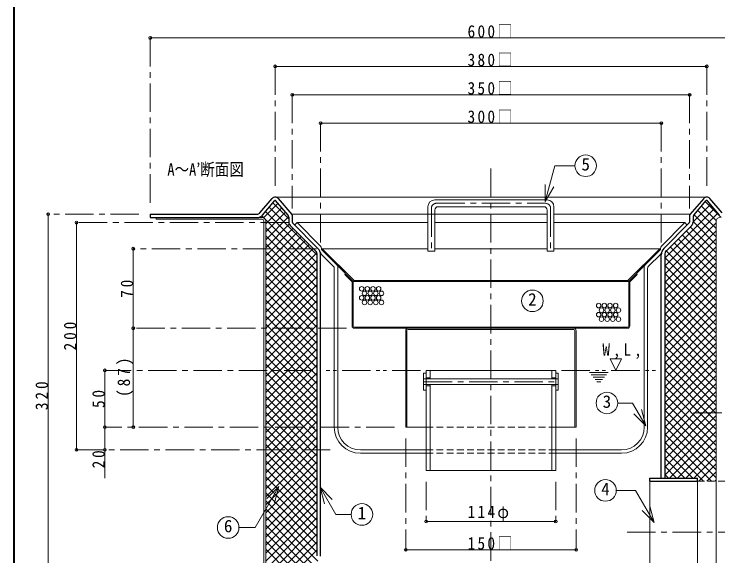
# Model space of a CAD drawing. Units: millimetres at full size, sheet at 1:5. Extents: x -1057 to 968, y -699 to 706.
# Drawn here: x -1057 to -437, y -425 to 52 of the extents above; entities that cross this region are included whole.
import ezdxf
from ezdxf.enums import TextEntityAlignment as Align

# ---------------------------------------------------------------- set-up
doc = ezdxf.new("R2010")
doc.units = ezdxf.units.MM
doc.header["$LTSCALE"] = 5
doc.header["$PDMODE"] = 32
doc.header["$PDSIZE"] = 2.5
for name, pattern in [('CHAIN1', [8, 5, -1, 1, -1]), ('DASHED1', [1.8, 1.2, -0.6]), ('DOUBLE_CHAIN1', [8.8, 5, -1, 0.6, -0.6, 0.6, -1])]:
    doc.linetypes.add(name, pattern=pattern)
doc.layers.add('0-0_ﾚｲﾔ1', color=4, linetype='Continuous', lineweight=9)
doc.styles.add('ＭＳ ゴシック', font='')
doc.styles.get('ＭＳ ゴシック').set_extended_font_data('MS Gothic')

msp = doc.modelspace()

# ---------------------------------------------------------------- linework, layer by layer
at = {"layer": '0-0_ﾚｲﾔ1', "color": 1, "lineweight": 40}
msp.add_line((-1056.961, -699.318), (-1056.961, 705.682), dxfattribs=at)
at = {"layer": '0-0_ﾚｲﾔ1'}
for p, q in [((-936.961, 30.682), (-336.961, 30.682)), ((-826.961, 5.682), (-446.961, 5.682)), ((-811.961, -19.318), (-461.961, -19.318)), ((-786.961, -44.318), (-486.961, -44.318)), ((-837.27, -127.59), (-824.547, -114.867)), ((-828.977, -114.404), (-814.961, -128.42)), ((-686.461, -111.818), (-587.461, -111.818)), ((-458.961, -131.118), (-443.699, -115.857)), ((-451.392, -117.222), (-438.531, -130.083)), ((-448.129, -113.414), (-434.225, -127.318)), ((-835.502, -122.021), (-789.961, -167.562)), ((-835.361, -132.752), (-821.285, -118.676)), ((-835.361, -139.823), (-818.022, -122.484)), ((-832.24, -118.212), (-789.961, -160.491)), ((-692.461, -117.818), (-692.461, -156.818)), ((-686.461, -120.818), (-686.461, -156.818)), ((-683.461, -117.818), (-590.461, -117.818)), ((-587.461, -120.818), (-587.461, -156.818)), ((-581.461, -117.818), (-581.461, -156.818)), ((-483.961, -163.189), (-440.437, -119.665)), ((-483.961, -170.26), (-437.174, -123.474)), ((-454.655, -121.031), (-438.561, -137.125)), ((-1026.961, -444.318), (-1026.961, -124.318)), ((-838.803, -125.792), (-836.621, -127.973)), ((-836.016, -128.578), (-789.961, -174.633)), ((-835.361, -146.894), (-815.024, -126.556)), ((-587.461, -124.318), (-812.501, -124.318)), ((-461.421, -124.318), (-581.461, -124.318)), ((-457.917, -124.839), (-438.561, -144.196)), ((-1001.961, -131.818), (-1001.961, -331.818)), ((-835.361, -153.965), (-814.555, -133.159)), ((-835.361, -136.304), (-789.961, -181.704)), ((-692.461, -131.818), (-807.718, -131.818)), ((-587.461, -131.818), (-686.461, -131.818)), ((-466.204, -131.818), (-581.461, -131.818)), ((-483.961, -177.331), (-438.561, -131.931)), ((-461.399, -135.499), (-438.561, -158.338)), ((-458.961, -130.867), (-438.561, -151.267)), ((-835.361, -161.036), (-811.173, -136.848)), ((-835.361, -168.107), (-807.638, -140.384)), ((-483.961, -184.402), (-438.561, -139.002)), ((-468.47, -142.57), (-438.561, -172.48)), ((-464.935, -139.035), (-438.561, -165.409)), ((-835.361, -143.375), (-789.961, -188.775)), ((-835.361, -175.178), (-804.102, -143.919)), ((-835.361, -182.249), (-800.567, -147.455)), ((-483.961, -191.474), (-438.561, -146.074)), ((-472.006, -146.106), (-438.561, -179.551)), ((-951.961, -154.818), (-951.961, -224.818)), ((-835.361, -150.446), (-789.961, -195.846)), ((-835.361, -189.32), (-797.031, -150.99)), ((-835.361, -196.391), (-793.496, -154.526)), ((-785.547, -154.818), (-786.19, -155.462)), ((-757.555, -182.81), (-785.547, -154.818)), ((-785.547, -154.818), (-692.461, -154.818)), ((-686.461, -154.818), (-587.461, -154.818)), ((-581.461, -154.818), (-488.375, -154.818)), ((-483.961, -198.545), (-438.561, -153.145)), ((-479.077, -153.177), (-438.561, -193.693)), ((-475.541, -149.641), (-438.561, -186.622)), ((-835.361, -157.518), (-789.961, -202.918)), ((-835.361, -203.462), (-790.278, -158.379)), ((-692.461, -156.818), (-686.461, -156.818)), ((-587.461, -156.818), (-581.461, -156.818)), ((-483.961, -205.616), (-438.561, -160.216)), ((-482.611, -156.714), (-438.561, -200.764)), ((-835.361, -164.589), (-789.961, -209.989)), ((-835.361, -210.533), (-789.961, -165.133)), ((-483.961, -162.435), (-438.561, -207.835)), ((-483.961, -212.687), (-438.561, -167.287)), ((-835.361, -171.66), (-789.961, -217.06)), ((-835.361, -217.604), (-789.961, -172.204)), ((-758.262, -183.517), (-772.84, -168.94)), ((-515.659, -183.517), (-501.082, -168.94)), ((-483.961, -169.506), (-438.561, -214.906)), ((-835.361, -178.731), (-789.961, -224.131)), ((-835.361, -224.675), (-789.961, -179.275)), ((-765.041, -176.738), (-765.748, -177.446)), ((-759.555, -183.638), (-765.748, -177.446)), ((-514.366, -183.638), (-508.174, -177.446)), ((-508.881, -176.738), (-508.174, -177.446)), ((-483.961, -219.758), (-438.561, -174.358)), ((-483.961, -176.577), (-438.561, -221.977)), ((-835.361, -185.802), (-789.961, -231.202)), ((-759.262, -222.818), (-759.262, -184.345)), ((-758.262, -183.517), (-757.555, -182.81)), ((-758.262, -183.517), (-515.659, -183.517)), ((-758.262, -222.818), (-758.262, -183.931)), ((-757.555, -182.81), (-516.366, -182.81)), ((-515.659, -183.517), (-516.366, -182.81)), ((-515.659, -222.818), (-515.659, -183.931)), ((-514.659, -222.818), (-514.659, -184.345)), ((-483.961, -226.829), (-438.561, -181.429)), ((-483.961, -183.648), (-438.561, -229.048)), ((-835.361, -231.747), (-789.961, -186.347)), ((-483.961, -233.9), (-438.561, -188.5)), ((-483.961, -190.719), (-438.561, -236.119)), ((-835.361, -192.873), (-789.961, -238.273)), ((-835.361, -238.818), (-789.961, -193.418)), ((-483.961, -240.971), (-438.561, -195.571)), ((-483.961, -197.791), (-438.561, -243.191)), ((-835.361, -199.944), (-789.961, -245.344)), ((-835.361, -245.889), (-789.961, -200.489)), ((-483.961, -248.042), (-438.561, -202.642)), ((-835.361, -207.015), (-789.961, -252.415)), ((-835.361, -252.96), (-789.961, -207.56)), ((-483.961, -204.862), (-438.561, -250.262)), ((-483.961, -255.113), (-438.561, -209.713)), ((-835.361, -214.086), (-789.961, -259.486)), ((-835.361, -260.031), (-789.961, -214.631)), ((-483.961, -211.933), (-438.561, -257.333)), ((-483.961, -262.184), (-438.561, -216.784)), ((-835.361, -221.157), (-789.961, -266.557)), ((-835.361, -267.102), (-789.961, -221.702)), ((-483.961, -219.004), (-438.561, -264.404)), ((-951.961, -224.818), (-951.961, -311.818)), ((-835.361, -228.228), (-789.961, -273.628)), ((-835.361, -274.173), (-789.961, -228.773)), ((-757.262, -223.818), (-516.659, -223.818)), ((-757.262, -224.818), (-516.659, -224.818)), ((-711.961, -226.818), (-711.961, -311.818)), ((-710.961, -226.818), (-710.961, -311.818)), ((-709.961, -225.818), (-563.961, -225.818)), ((-562.961, -226.818), (-562.961, -311.818)), ((-561.961, -226.818), (-561.961, -311.818)), ((-483.961, -269.255), (-438.561, -223.855)), ((-483.961, -226.075), (-438.561, -271.475)), ((-835.361, -235.299), (-789.961, -280.699)), ((-483.961, -276.326), (-438.561, -230.926)), ((-483.961, -233.146), (-438.561, -278.546)), ((-835.361, -281.244), (-789.961, -235.844)), ((-483.961, -283.397), (-438.561, -237.997)), ((-483.961, -240.217), (-438.561, -285.617)), ((-835.361, -242.37), (-789.961, -287.77)), ((-835.361, -288.315), (-789.961, -242.915)), ((-483.961, -290.468), (-438.561, -245.068)), ((-483.961, -247.288), (-438.561, -292.688)), ((-835.361, -249.441), (-789.961, -294.841)), ((-835.361, -295.386), (-789.961, -249.986)), ((-483.961, -297.54), (-438.561, -252.14)), ((-835.361, -256.512), (-789.961, -301.912)), ((-835.361, -302.457), (-789.961, -257.057)), ((-483.961, -254.359), (-438.561, -299.759)), ((-483.961, -304.611), (-438.561, -259.211)), ((-976.961, -261.818), (-976.961, -311.818)), ((-835.361, -263.584), (-789.961, -308.984)), ((-835.361, -309.528), (-789.961, -264.128)), ((-690.461, -261.818), (-583.461, -261.818)), ((-483.961, -261.43), (-438.561, -306.83)), ((-483.961, -311.682), (-438.561, -266.282)), ((-835.361, -270.655), (-789.961, -316.055)), ((-835.361, -316.599), (-789.961, -271.199)), ((-690.461, -268.318), (-690.461, -269.318)), ((-583.461, -268.318), (-583.461, -269.318)), ((-483.961, -268.501), (-438.561, -313.901)), ((-835.361, -277.726), (-789.961, -323.126)), ((-835.361, -323.67), (-789.961, -278.27)), ((-690.461, -275.318), (-690.461, -274.318)), ((-583.461, -275.318), (-583.461, -274.318)), ((-483.961, -318.753), (-438.561, -273.353)), ((-483.961, -275.572), (-438.561, -320.972)), ((-835.361, -284.797), (-789.961, -330.197)), ((-483.961, -325.824), (-438.561, -280.424)), ((-483.961, -282.643), (-438.561, -328.043)), ((-835.361, -330.741), (-789.961, -285.341)), ((-483.961, -332.895), (-438.561, -287.495)), ((-483.961, -289.714), (-438.561, -335.114)), ((-835.361, -291.868), (-789.961, -337.268)), ((-835.361, -337.813), (-789.961, -292.413)), ((-483.961, -339.966), (-438.561, -294.566)), ((-483.961, -296.786), (-438.561, -342.186)), ((-835.361, -298.939), (-789.961, -344.339)), ((-835.361, -344.884), (-789.961, -299.484)), ((-483.961, -347.037), (-438.561, -301.637)), ((-835.361, -306.01), (-789.961, -351.41)), ((-835.361, -351.955), (-789.961, -306.555)), ((-483.961, -303.857), (-438.561, -349.257)), ((-483.961, -354.108), (-438.561, -308.708)), ((-976.961, -311.818), (-976.961, -356.818)), ((-835.361, -313.081), (-789.961, -358.481)), ((-835.361, -359.026), (-789.961, -313.626)), ((-711.961, -311.818), (-693.961, -311.818)), ((-579.961, -311.818), (-561.961, -311.818)), ((-483.961, -310.928), (-438.561, -356.328)), ((-479.6, -356.818), (-438.561, -315.779)), ((-835.361, -320.152), (-789.961, -365.552)), ((-835.361, -366.097), (-789.961, -320.697)), ((-483.961, -317.999), (-442.641, -359.318)), ((-835.361, -327.223), (-789.961, -372.623)), ((-835.361, -373.168), (-789.961, -327.768)), ((-483.961, -325.07), (-449.712, -359.318)), ((-472.529, -356.818), (-438.561, -322.85)), ((-835.361, -334.294), (-789.961, -379.694)), ((-483.961, -332.141), (-459.284, -356.818)), ((-465.458, -356.818), (-438.561, -329.921)), ((-835.361, -380.239), (-789.961, -334.839)), ((-483.961, -339.212), (-466.355, -356.818)), ((-458.387, -356.818), (-438.561, -336.992)), ((-835.361, -341.365), (-789.961, -386.765)), ((-835.361, -387.31), (-789.961, -341.91)), ((-483.961, -346.283), (-473.426, -356.818)), ((-453.816, -359.318), (-438.561, -344.063)), ((-835.361, -348.436), (-789.961, -393.836)), ((-835.361, -394.381), (-789.961, -348.981)), ((-690.461, -349.818), (-583.461, -349.818)), ((-446.745, -359.318), (-438.561, -351.134)), ((-835.361, -355.507), (-789.961, -400.907)), ((-835.361, -401.452), (-789.961, -356.052)), ((-483.961, -353.354), (-480.497, -356.818)), ((-439.674, -359.318), (-438.561, -358.206)), ((-835.361, -362.579), (-789.961, -407.979)), ((-835.361, -408.523), (-789.961, -363.123)), ((-835.361, -369.65), (-789.961, -415.05)), ((-835.361, -415.594), (-789.961, -370.194)), ((-835.361, -376.721), (-789.961, -422.121)), ((-835.361, -422.665), (-789.961, -377.265)), ((-835.361, -383.792), (-789.552, -429.601)), ((-835.361, -429.736), (-789.961, -384.336)), ((-835.361, -390.863), (-703.505, -522.718)), ((-835.361, -436.807), (-789.961, -391.407)), ((-693.961, -394.818), (-579.961, -394.818)), ((-835.361, -397.934), (-710.577, -522.718)), ((-835.361, -443.879), (-789.961, -398.479)), ((-835.361, -405.005), (-717.648, -522.718)), ((-835.361, -450.95), (-789.961, -405.55)), ((-835.361, -412.076), (-724.719, -522.718)), ((-835.361, -458.021), (-789.961, -412.621)), ((-835.361, -419.147), (-731.79, -522.718)), ((-835.361, -465.092), (-789.961, -419.692)), ((-711.961, -419.818), (-561.961, -419.818))]:
    msp.add_line(p, q, dxfattribs=at)
at = {"layer": '0-0_ﾚｲﾔ1', "linetype": 'CHAIN1'}
for p, q in [((-936.961, 30.682), (-936.961, -114.318)), ((-826.961, 5.682), (-826.961, -99.318)), ((-446.961, 5.682), (-446.961, -99.318)), ((-811.961, -19.318), (-811.961, -119.318)), ((-461.961, -19.318), (-461.961, -119.318)), ((-786.961, -44.318), (-786.961, -149.697)), ((-486.961, -44.318), (-486.961, -149.697)), ((-636.961, -84.318), (-636.961, -549.318)), ((-684.961, -114.818), (-588.961, -114.818)), ((-689.461, -119.318), (-689.461, -156.818)), ((-584.461, -119.318), (-584.461, -156.818)), ((-946.961, -124.318), (-1026.961, -124.318)), ((-814.84, -131.818), (-1001.961, -131.818)), ((-790.547, -154.818), (-951.961, -154.818)), ((-764.262, -224.818), (-951.961, -224.818)), ((-793.961, -261.818), (-976.961, -261.818)), ((-696.261, -271.818), (-577.661, -271.818)), ((-458.561, -299.318), (-415.361, -299.318)), ((-721.961, -311.818), (-976.961, -311.818)), ((-711.961, -321.818), (-711.961, -419.818)), ((-561.961, -321.818), (-561.961, -419.818)), ((-778.461, -331.818), (-1001.961, -331.818)), ((-693.961, -359.818), (-693.961, -394.818)), ((-579.961, -359.818), (-579.961, -394.818)), ((188.039, -404.318), (-516.961, -404.318))]:
    msp.add_line(p, q, dxfattribs=at)
at = {"layer": '0-0_ﾚｲﾔ1', "color": 7, "lineweight": 18}
for p, q in [((-589.147, -113.324), (-580.688, -81.753)), ((-580.688, -81.753), (-563.026, -81.753)), ((-589.147, -113.324), (-589.147, -98.324)), ((-589.147, -113.324), (-581.647, -100.333)), ((-826.961, -109.318), (-446.961, -109.318)), ((-931.961, -127.318), (-931.961, -128.918)), ((-838.561, -128.918), (-931.961, -128.918)), ((-838.561, -127.318), (-842.801, -127.318)), ((-836.961, -130.518), (-836.961, -521.118)), ((-835.361, -519.518), (-835.361, -130.518)), ((-807.718, -131.818), (-809.84, -133.94)), ((-787.132, -152.404), (-807.718, -131.818)), ((-486.789, -152.404), (-466.204, -131.818)), ((-466.204, -131.818), (-464.082, -133.94)), ((-438.561, -519.518), (-438.561, -130.518)), ((-786.254, -155.111), (-786.254, -154.525)), ((-487.668, -155.111), (-487.668, -154.525)), ((-785.961, -155.818), (-772.84, -168.94)), ((-487.961, -155.818), (-501.082, -168.94)), ((-498.082, -170.182), (-487.668, -159.768)), ((-487.668, -159.768), (-486.166, -156.655)), ((-774.961, -172.303), (-774.961, -311.818)), ((-771.961, -171.061), (-771.961, -311.818)), ((-501.961, -171.061), (-501.961, -311.818)), ((-498.961, -172.303), (-498.961, -311.818)), ((-696.261, -264.318), (-693.961, -264.318)), ((-693.961, -261.818), (-693.961, -349.818)), ((-693.961, -261.818), (-690.461, -261.818)), ((-690.461, -261.818), (-690.461, -268.318)), ((-583.461, -261.818), (-579.961, -261.818)), ((-583.461, -261.818), (-583.461, -268.318)), ((-579.961, -261.818), (-579.961, -349.818)), ((-577.661, -264.318), (-579.961, -264.318)), ((-693.961, -268.318), (-690.461, -268.318)), ((-693.961, -269.318), (-579.961, -269.318)), ((-579.961, -268.318), (-583.461, -268.318)), ((-693.961, -274.318), (-579.961, -274.318)), ((-583.461, -275.318), (-583.461, -349.818)), ((-579.961, -275.318), (-583.461, -275.318)), ((-512.187, -290.571), (-525.335, -290.571)), ((-500.599, -310.642), (-512.187, -290.571)), ((-500.599, -310.642), (-504.481, -296.153)), ((-500.599, -310.642), (-511.205, -300.036)), ((-751.961, -331.818), (-693.961, -331.818)), ((-579.961, -331.818), (-521.961, -331.818)), ((-751.961, -334.818), (-693.961, -334.818)), ((-579.961, -334.818), (-521.961, -334.818)), ((-693.961, -349.818), (-690.461, -349.818)), ((-583.461, -349.818), (-579.961, -349.818)), ((-496.961, -359.318), (-496.961, -449.318)), ((-454.961, -449.318), (-454.961, -359.318)), ((-823.666, -363.912), (-844.583, -400.141)), ((-823.666, -363.912), (-834.273, -374.518)), ((-823.666, -363.912), (-827.549, -378.4)), ((-787.41, -364.749), (-776.803, -375.356)), ((-787.41, -364.749), (-783.528, -379.238)), ((-787.41, -364.749), (-773.617, -388.639)), ((-526.598, -367.467), (-509.541, -367.467)), ((-493.222, -395.731), (-509.541, -367.467)), ((-493.222, -395.731), (-497.104, -381.243)), ((-760.107, -388.639), (-773.617, -388.639)), ((-493.222, -395.731), (-503.829, -385.125)), ((-858.902, -400.141), (-844.583, -400.141))]:
    msp.add_line(p, q, dxfattribs=at)
at = {"layer": '0-0_ﾚｲﾔ1', "color": 5, "lineweight": 25}
for p, q in [((-840.523, -123.27), (-829.619, -110.541)), ((-824.303, -110.541), (-812.201, -124.668)), ((-449.619, -110.541), (-461.72, -124.668)), ((-433.399, -123.27), (-444.303, -110.541)), ((-838.239, -125.215), (-827.341, -112.493)), ((-815.683, -125.215), (-826.581, -112.493)), ((-458.239, -125.215), (-447.341, -112.493)), ((-435.683, -125.215), (-446.581, -112.493)), ((-936.961, -124.318), (-842.801, -124.318)), ((-936.961, -124.318), (-936.961, -127.318)), ((-936.961, -127.318), (-842.801, -127.318)), ((-814.961, -127.167), (-814.961, -131.404)), ((-811.961, -125.318), (-811.961, -131.404)), ((-461.961, -125.318), (-461.961, -131.404)), ((-458.961, -127.167), (-458.961, -131.404)), ((-791.425, -156.596), (-813.789, -134.232)), ((-811.668, -132.111), (-789.304, -154.475)), ((-462.254, -132.111), (-484.618, -154.475)), ((-482.496, -156.596), (-460.132, -134.232)), ((-789.961, -424.961), (-789.961, -160.132)), ((-786.961, -425.283), (-786.961, -160.132)), ((-486.961, -356.818), (-486.961, -160.132)), ((-483.961, -160.132), (-483.961, -356.818)), ((-496.961, -356.818), (-454.961, -356.818)), ((-496.961, -359.318), (-496.961, -356.818)), ((-496.961, -359.318), (-454.961, -359.318)), ((-454.961, -359.318), (-454.961, -356.818))]:
    msp.add_line(p, q, dxfattribs=at)
at = {"layer": '0-0_ﾚｲﾔ1', "linetype": 'DOUBLE_CHAIN1'}
for p, q in [((-698.961, -261.818), (-781.961, -261.818)), ((-574.961, -261.818), (-491.961, -261.818)), ((-550.294, -263.818), (-533.628, -263.818)), ((-548.628, -265.818), (-535.294, -265.818)), ((-546.961, -267.818), (-536.961, -267.818)), ((-545.294, -269.818), (-538.628, -269.818)), ((-543.628, -271.818), (-540.294, -271.818))]:
    msp.add_line(p, q, dxfattribs=at)
at = {"layer": '0-0_ﾚｲﾔ1', "linetype": 'DASHED1'}
for p, q in [((-693.961, -269.318), (-696.261, -269.318)), ((-579.961, -269.318), (-577.661, -269.318)), ((-693.961, -274.318), (-696.261, -274.318)), ((-579.961, -274.318), (-577.661, -274.318)), ((-693.961, -311.818), (-579.961, -311.818)), ((-454.961, -359.318), (103.039, -359.318))]:
    msp.add_line(p, q, dxfattribs=at)
at = {"layer": '0-0_ﾚｲﾔ1', "color": 7, "linetype": 'DASHED1', "lineweight": 18}
for p, q in [((-579.961, -331.818), (-693.961, -331.818)), ((-693.961, -334.818), (-579.961, -334.818))]:
    msp.add_line(p, q, dxfattribs=at)
at = {"layer": '0-0_ﾚｲﾔ1'}
msp.add_lwpolyline([(-516.366, -182.81), (-488.375, -154.818), (-487.732, -155.462)], dxfattribs=at)
at = {"layer": '0-0_ﾚｲﾔ1', "color": 7, "lineweight": 18}
for points in [[(-775.84, -170.182), (-786.254, -159.768), (-787.756, -156.655)], [(-696.261, -264.318), (-696.261, -279.318), (-693.961, -279.318)], [(-577.661, -264.318), (-577.661, -279.318), (-579.961, -279.318)], [(-693.961, -275.318), (-690.461, -275.318), (-690.461, -349.818)]]:
    msp.add_lwpolyline(points, dxfattribs=at)
at = {"layer": '0-0_ﾚｲﾔ1'}
msp.add_lwpolyline([(-526.961, -261.818), (-531.961, -251.818), (-521.961, -251.818)], close=True, dxfattribs=at)
at = {"layer": '0-0_ﾚｲﾔ1', "color": 7, "lineweight": 18}
for centre in [(-553.526, -81.753), (-600.466, -200.676), (-534.835, -290.571), (-536.098, -367.467), (-750.607, -388.639), (-868.402, -400.141)]:
    msp.add_circle(centre, 9.5, dxfattribs=at)
at = {"layer": '0-0_ﾚｲﾔ1'}
for centre in [(-750.819, -190.042), (-748.319, -194.042), (-745.819, -190.042), (-743.319, -194.042), (-740.819, -190.042), (-738.319, -194.042), (-735.819, -190.042), (-733.319, -194.042), (-750.819, -198.042), (-745.819, -198.042), (-740.819, -198.042), (-735.819, -198.042), (-748.319, -202.042), (-743.319, -202.042), (-738.319, -202.042), (-733.319, -202.042), (-542.115, -204.842), (-537.115, -204.842), (-532.115, -204.842), (-527.115, -204.842), (-539.615, -208.842), (-534.615, -208.842), (-529.615, -208.842), (-524.615, -208.842), (-542.115, -212.842), (-539.615, -216.842), (-537.115, -212.842), (-534.615, -216.842), (-532.115, -212.842), (-529.615, -216.842), (-527.115, -212.842), (-524.615, -216.842)]:
    msp.add_circle(centre, 2, dxfattribs=at)
at = {"layer": '0-0_ﾚｲﾔ1', "color": 5, "lineweight": 25}
for centre, radius, start, end in [((-826.961, -112.818), 3.5, 40.58497, 139.41503), ((-446.961, -112.818), 3.5, 40.58497, 139.41503), ((-826.961, -112.818), 0.5, 40.58497, 139.41503), ((-446.961, -112.818), 0.5, 40.58497, 139.41503), ((-842.801, -121.318), 3, 270, 319.41503), ((-842.801, -121.318), 6, 270, 319.41503), ((-817.961, -127.167), 3, 0, 40.58497), ((-812.961, -125.318), 1, 0, 40.58497), ((-460.961, -125.318), 1, 139.41503, 180), ((-455.961, -127.167), 3, 139.41503, 180), ((-810.961, -131.404), 4, 180, 225), ((-810.961, -131.404), 1, 180, 225), ((-462.961, -131.404), 1, 315, 360), ((-462.961, -131.404), 4, 315, 360), ((-794.961, -160.132), 8, 0, 45), ((-478.961, -160.132), 8, 135, 180), ((-794.961, -160.132), 5, 0, 45), ((-478.961, -160.132), 5, 135, 180)]:
    msp.add_arc(centre, radius, start, end, dxfattribs=at)
at = {"layer": '0-0_ﾚｲﾔ1'}
for centre, radius, start, end in [((-686.461, -117.818), 6, 90, 180), ((-587.461, -117.818), 6, 0, 90), ((-683.461, -120.818), 3, 90, 180), ((-590.461, -120.818), 3, 0, 90), ((-760.262, -184.345), 1, 0, 45), ((-759.262, -183.931), 1, 0, 45), ((-514.659, -183.931), 1, 135, 180), ((-513.659, -184.345), 1, 135, 180), ((-757.262, -222.818), 2, 180, 270), ((-757.262, -222.818), 1, 180, 270), ((-516.659, -222.818), 1, 270, 0), ((-516.659, -222.818), 2, 270, 0), ((-709.961, -226.818), 2, 90, 180), ((-709.961, -226.818), 1, 90, 180), ((-563.961, -226.818), 2, 0, 90)]:
    msp.add_arc(centre, radius, start, end, dxfattribs=at)
at = {"layer": '0-0_ﾚｲﾔ1', "linetype": 'CHAIN1'}
for centre, start, end in [((-684.961, -119.318), 90, 180), ((-588.961, -119.318), 0, 90)]:
    msp.add_arc(centre, 4.5, start, end, dxfattribs=at)
at = {"layer": '0-0_ﾚｲﾔ1', "color": 7, "lineweight": 18}
for centre, radius, start, end in [((-838.561, -130.518), 3.2, 0, 90), ((-838.561, -130.518), 1.6, 0, 90), ((-435.361, -130.518), 3.2, 90, 180), ((-789.254, -154.525), 3, 0, 45), ((-484.668, -154.525), 3, 135, 180), ((-785.254, -155.111), 1, 180, 225), ((-488.668, -155.111), 1, 315, 0), ((-777.961, -172.303), 3, 0, 45), ((-774.961, -171.061), 3, 0, 45), ((-498.961, -171.061), 3, 135, 180), ((-495.961, -172.303), 3, 135, 180), ((-563.961, -226.818), 1, 0, 90), ((-751.961, -311.818), 23, 180, 270), ((-751.961, -311.818), 20, 180, 270), ((-521.961, -311.818), 23, 270, 0), ((-521.961, -311.818), 20, 270, 0)]:
    msp.add_arc(centre, radius, start, end, dxfattribs=at)
at = {"layer": '0-0_ﾚｲﾔ1'}
for p in [(-936.961, 30.682), (-826.961, 5.682), (-446.961, 5.682), (-811.961, -19.318), (-461.961, -19.318), (-786.961, -44.318), (-486.961, -44.318), (-1026.961, -124.318), (-1001.961, -131.818), (-951.961, -154.818), (-951.961, -224.818), (-976.961, -261.818), (-976.961, -311.818), (-951.961, -311.818), (-1001.961, -331.818), (-976.961, -331.818), (-693.961, -394.818), (-579.961, -394.818), (-711.961, -419.818), (-561.961, -419.818)]:
    msp.add_point(p, dxfattribs=at)

# ---------------------------------------------------------------- texts
at = {"layer": '0-0_ﾚｲﾔ1', "color": 7, "style": 'ＭＳ ゴシック', "width": 0.85}
msp.add_text('A～A’断面図', height=11, dxfattribs=at).set_placement((-921.961, -93.818), align=Align.BOTTOM_LEFT)
at = {"layer": '0-0_ﾚｲﾔ1', "color": 7, "style": 'ＭＳ ゴシック'}
for s, p in [('5', (-557.276, -89.253)), ('2', (-604.216, -208.176)), ('3', (-538.585, -298.071)), ('4', (-539.848, -374.967)), ('1', (-754.357, -396.139)), ('6', (-872.152, -407.641))]:
    msp.add_text(s, height=11, dxfattribs=at).set_placement(p, align=Align.BOTTOM_LEFT)
at = {"layer": '0-0_ﾚｲﾔ1', "color": 7, "char_height": 11, "attachment_point": 7, "style": 'ＭＳ ゴシック'}
for s, insert in [('\\T1.3;\\W0.9;600□', (-657.586, 30.682)), ('\\T1.3;\\W0.9;380□', (-657.586, 5.682)), ('\\T1.3;\\W0.9;350□', (-657.586, -19.318)), ('\\T1.3;\\W0.9;300□', (-657.586, -44.318)), ('\\T1.38;\\W0.9;W,L,', (-538.836, -251.818)), ('\\T1.3;\\W0.9;114φ', (-657.586, -394.818)), ('\\T1.3;\\W0.9;150□', (-657.586, -419.818))]:
    msp.add_mtext(s, dxfattribs=dict(at, insert=insert))
at = {"layer": '0-0_ﾚｲﾔ1', "color": 7, "char_height": 11, "attachment_point": 7, "rotation": 90, "style": 'ＭＳ ゴシック'}
for s, insert in [('\\T1.36;\\W0.9;70', (-951.961, -197.943)), ('\\T1.38;\\W0.9;200', (-1001.961, -244.318)), ('\\T1.38;\\W0.9;(87)', (-951.961, -285.193)), ('\\T1.38;\\W0.9;320', (-1026.961, -296.818)), ('\\T1.36;\\W0.9;50', (-976.961, -294.943)), ('\\T1.36;\\W0.9;20', (-976.961, -348.068))]:
    msp.add_mtext(s, dxfattribs=dict(at, insert=insert))

doc.saveas('drawing.dxf')
